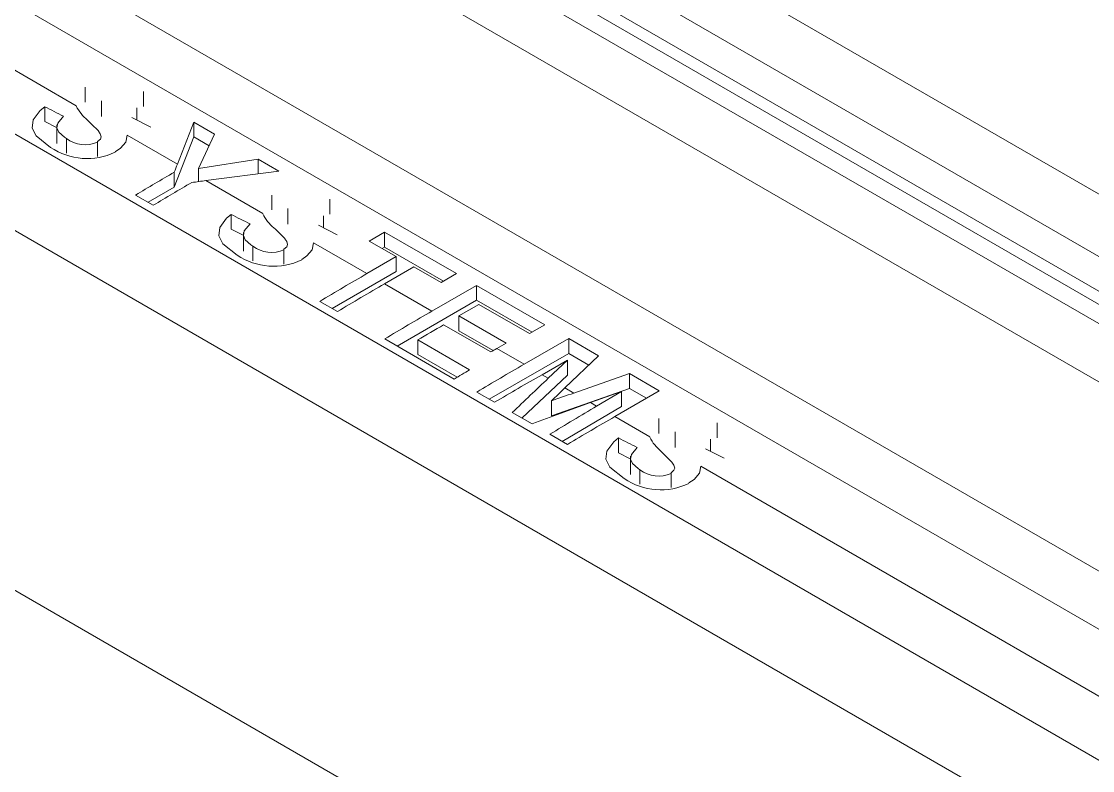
# Model space of a CAD drawing. Header units: inches. Extents: x 0.2 to 16.8, y 0.2 to 10.8.
# Drawn here: x 12.644 to 13.527, y 5.483 to 6.1 of the extents above; entities that cross this region are included whole.
import ezdxf

# ---------------------------------------------------------------- set-up
doc = ezdxf.new("R2010")
doc.units = ezdxf.units.IN
doc.header["$MEASUREMENT"] = 0

msp = doc.modelspace()

# ---------------------------------------------------------------- linework, layer by layer
at = {"color": 7, "linetype": 'Continuous', "lineweight": 0}
for p, q in [((11.20412, 7.30143), (14.15928, 5.59546)), ((14.07364, 5.59346), (11.24521, 7.22628)), ((11.24521, 7.19769), (14.07364, 5.56488)), ((11.25156, 7.16747), (14.07999, 5.53466)), ((14.05878, 5.49878), (11.23036, 7.13159)), ((11.22581, 6.97865), (14.05424, 5.34583)), ((14.03304, 5.30995), (11.20461, 6.94277)), ((11.11162, 6.88848), (13.94004, 5.25566)), ((13.90553, 5.19635), (11.07711, 6.82916)), ((12.6895, 6.03039), (12.6126, 6.07478)), ((12.77289, 5.98225), (12.73139, 6.0062)), ((12.84315, 5.94169), (12.79639, 5.96868)), ((12.92904, 5.8921), (12.88504, 5.91751)), ((12.98259, 5.86119), (12.94359, 5.8837)), ((13.05844, 5.8174), (13.03594, 5.83039)), ((13.0784, 5.80588), (13.07331, 5.80882)), ((13.09945, 5.79373), (13.09212, 5.79796)), ((13.11826, 5.78287), (13.11317, 5.78581)), ((13.16208, 5.75757), (13.13313, 5.77429)), ((13.98525, 5.28237), (13.20398, 5.73339))]:
    msp.add_line(p, q, dxfattribs=at)
at = {"color": 7, "linetype": 'Continuous', "lineweight": 15}
for p, q in [((11.19346, 7.21692), (14.13844, 5.51681)), ((10.52785, 6.84961), (14.43745, 4.59265)), ((12.69698, 6.03326), (12.69698, 6.04551)), ((12.74484, 6.02977), (12.74484, 6.04201)), ((12.66356, 6.01733), (12.66356, 6.02952)), ((12.71025, 6.03446), (12.71025, 6.02222)), ((12.71028, 6.02156), (12.71028, 6.03381)), ((12.73949, 6.01852), (12.73949, 6.0285)), ((12.75086, 6.01278), (12.73534, 6.02062)), ((12.66356, 6.01733), (12.67327, 6.01243)), ((12.67356, 6.01463), (12.67356, 5.99932)), ((12.77289, 5.98225), (12.78646, 6.01687)), ((12.78646, 6.01687), (12.80348, 6.00704)), ((12.78646, 6.00462), (12.78646, 6.01687)), ((12.68138, 5.99136), (12.68138, 6.00339)), ((12.70698, 5.98864), (12.70698, 6.00081)), ((12.77029, 5.96337), (12.78646, 6.00462)), ((12.78646, 6.00462), (12.79895, 5.99741)), ((12.80348, 6.00704), (12.79019, 5.97872)), ((12.79019, 5.97872), (12.83928, 5.98638)), ((12.83928, 5.98638), (12.8563, 5.97655)), ((12.83928, 5.97432), (12.83928, 5.98638)), ((12.77029, 5.96337), (12.77029, 5.9756)), ((12.79019, 5.96787), (12.79019, 5.97872)), ((12.8563, 5.97655), (12.79639, 5.96868)), ((12.75299, 5.94838), (12.73844, 5.95678)), ((12.74866, 5.95088), (12.77029, 5.96337)), ((12.85063, 5.94457), (12.85063, 5.95681)), ((12.89849, 5.94107), (12.89849, 5.95331)), ((12.81721, 5.92863), (12.81721, 5.94082)), ((12.8639, 5.94576), (12.8639, 5.93352)), ((12.86393, 5.93286), (12.86393, 5.94511)), ((12.89314, 5.92982), (12.89314, 5.9398)), ((12.90451, 5.92408), (12.88899, 5.93192)), ((12.81721, 5.92863), (12.82692, 5.92373)), ((12.82721, 5.92593), (12.82721, 5.91062)), ((12.93089, 5.91893), (12.9435, 5.92621)), ((12.9435, 5.92621), (13.00267, 5.89205)), ((12.9435, 5.91396), (12.9435, 5.92621)), ((12.83503, 5.90266), (12.83503, 5.91469)), ((12.9532, 5.90605), (12.93089, 5.91893)), ((12.9415, 5.91281), (12.9435, 5.91396)), ((12.9435, 5.91396), (12.99206, 5.88593)), ((12.86063, 5.89994), (12.86063, 5.91211)), ((12.92904, 5.8921), (12.9532, 5.90605)), ((12.9532, 5.8938), (12.9532, 5.90605)), ((12.96775, 5.89765), (12.94359, 5.8837)), ((12.99006, 5.88477), (12.96775, 5.89765)), ((12.90037, 5.8633), (12.9532, 5.8938)), ((13.00267, 5.89205), (12.99006, 5.88477)), ((12.98259, 5.86119), (13.01936, 5.88242)), ((13.01936, 5.88242), (13.07562, 5.84994)), ((13.01936, 5.87017), (13.01936, 5.88242)), ((12.9047, 5.8608), (12.89015, 5.8692)), ((12.95391, 5.83239), (13.01936, 5.87017)), ((13.01936, 5.87017), (13.06501, 5.84382)), ((13.0213, 5.86674), (13.00481, 5.85722)), ((13.06301, 5.84266), (13.0213, 5.86674)), ((13.00481, 5.85722), (13.04361, 5.83482)), ((13.00481, 5.84497), (13.00481, 5.85722)), ((13.031, 5.82753), (12.9922, 5.84993)), ((13.00481, 5.84497), (13.033, 5.8287)), ((13.07562, 5.84994), (13.06301, 5.84266)), ((13.00093, 5.80525), (12.94369, 5.83829)), ((12.97085, 5.83742), (13.01354, 5.81278)), ((12.97085, 5.82537), (12.97085, 5.83742)), ((13.04361, 5.83482), (13.03594, 5.83039)), ((13.05844, 5.8174), (13.09521, 5.83863)), ((13.09521, 5.83863), (13.11982, 5.82442)), ((13.09521, 5.82638), (13.09521, 5.83863)), ((12.97085, 5.82537), (13.00327, 5.80666)), ((13.02977, 5.7886), (13.09521, 5.82638)), ((13.11982, 5.82442), (13.09212, 5.79796)), ((13.09521, 5.82638), (13.11183, 5.81679)), ((13.09415, 5.82066), (13.07331, 5.80882)), ((13.0784, 5.80588), (13.09415, 5.82066)), ((13.09415, 5.80841), (13.09415, 5.82066)), ((13.05657, 5.77313), (13.09415, 5.80841)), ((13.09945, 5.79373), (13.14529, 5.80972)), ((13.14529, 5.80972), (13.1699, 5.79551)), ((13.14529, 5.79747), (13.14529, 5.80972)), ((13.0341, 5.7861), (13.01955, 5.7945)), ((13.08095, 5.77503), (13.14529, 5.79747)), ((13.13877, 5.7949), (13.11317, 5.78581)), ((13.11826, 5.78287), (13.13877, 5.7949)), ((13.1699, 5.79551), (13.13313, 5.77429)), ((13.13877, 5.78265), (13.13877, 5.7949)), ((13.14529, 5.79747), (13.15929, 5.78939)), ((13.08095, 5.77503), (13.08095, 5.78721)), ((13.08983, 5.75393), (13.13877, 5.78265)), ((13.065, 5.76826), (13.04879, 5.77762)), ((13.16956, 5.76045), (13.16956, 5.77269)), ((13.21743, 5.75695), (13.21743, 5.76919)), ((13.09424, 5.75138), (13.07969, 5.75978)), ((13.13614, 5.74451), (13.13614, 5.75671)), ((13.18284, 5.76165), (13.18284, 5.7494)), ((13.18287, 5.74874), (13.18287, 5.76099)), ((13.21208, 5.7457), (13.21208, 5.75568)), ((13.22344, 5.73996), (13.20792, 5.7478)), ((13.13614, 5.74451), (13.14585, 5.73961)), ((13.14614, 5.74181), (13.14614, 5.7265)), ((13.15397, 5.71854), (13.15397, 5.73057)), ((13.17957, 5.71582), (13.17957, 5.72799))]:
    msp.add_line(p, q, dxfattribs=at)
at = {"color": 7, "linetype": 'Continuous', "lineweight": 15, "flags": 128}
for points in [[(12.66838, 5.99609), (12.65653, 6.00544), (12.65331, 6.01194), (12.65408, 6.01874), (12.65978, 6.02643), (12.66356, 6.02952)], [(12.67908, 6.02169), (12.67428, 6.01595), (12.6736, 6.01217), (12.67516, 6.00848), (12.67978, 6.00438), (12.68138, 6.00339)], [(12.70698, 6.00081), (12.70939, 6.00292), (12.71001, 6.00473), (12.70935, 6.00714), (12.70774, 6.00949)], [(12.73139, 6.0062), (12.73033, 6.00047), (12.72595, 5.99541), (12.72168, 5.9925)], [(12.82203, 5.90739), (12.81018, 5.91674), (12.80696, 5.92324), (12.80773, 5.93004), (12.81343, 5.93773), (12.81721, 5.94082)], [(12.83273, 5.93299), (12.82793, 5.92725), (12.82725, 5.92347), (12.82881, 5.91978), (12.83343, 5.91568), (12.83503, 5.91469)], [(12.86063, 5.91211), (12.86304, 5.91422), (12.86366, 5.91603), (12.863, 5.91844), (12.86139, 5.92079)], [(12.88504, 5.91751), (12.88398, 5.91177), (12.87959, 5.90671), (12.87533, 5.9038)], [(13.14096, 5.72327), (13.12912, 5.73262), (13.12589, 5.73912), (13.12666, 5.74592), (13.13237, 5.75361), (13.13614, 5.75671)], [(13.15166, 5.74887), (13.14687, 5.74313), (13.14619, 5.73935), (13.14774, 5.73566), (13.15237, 5.73156), (13.15397, 5.73057)], [(13.17957, 5.72799), (13.18197, 5.73011), (13.1826, 5.73191), (13.18194, 5.73432), (13.18032, 5.73668)], [(13.20398, 5.73339), (13.20292, 5.72765), (13.19853, 5.72259), (13.19427, 5.71968)]]:
    msp.add_lwpolyline(points, dxfattribs=at)
at = {"color": 7, "linetype": 'Continuous', "lineweight": 15}
for centre, radius, start, end in [((12.72056, 6.04531), 0.03456, 206.01486, 230.88041), ((12.52814, 5.8377), 0.24858, 43.7399, 46.65971), ((12.69671, 6.02319), 0.02504, 232.26385, 294.21955), ((12.69855, 6.04061), 0.05379, 235.87574, 295.46926), ((14.09657, 3.69486), 2.63834, 120.17874, 120.98199), ((14.111, 3.68667), 2.6381, 120.18135, 120.98201), ((12.8742, 5.95661), 0.03456, 206.01485, 230.88038), ((12.68177, 5.74898), 0.24861, 43.74007, 46.65957), ((12.85036, 5.93449), 0.02504, 232.2637, 294.21969), ((12.8522, 5.95191), 0.05379, 235.87574, 295.46925), ((14.24483, 3.6131), 2.63157, 120.00021, 120.98287), ((14.25938, 3.6047), 2.63157, 120.00021, 120.98287), ((14.29838, 3.58219), 2.63157, 120.00021, 120.98287), ((14.30937, 3.57989), 2.62451, 120.12418, 120.66429), ((14.35564, 3.54444), 2.63955, 119.99834, 120.12225), ((14.37423, 3.5384), 2.63157, 120.00021, 120.98287), ((14.37164, 3.52221), 2.66292, 120.66417, 120.98012), ((14.44892, 3.49529), 2.63157, 120.00021, 120.98287), ((13.19314, 5.77249), 0.03456, 206.01485, 230.88053), ((13.00073, 5.56489), 0.24858, 43.73983, 46.65967), ((13.16929, 5.75038), 0.02504, 232.2638, 294.21958), ((13.17114, 5.7678), 0.05379, 235.87572, 295.46931)]:
    msp.add_arc(centre, radius, start, end, dxfattribs=at)
for centre, major_axis, ratio, start_param, end_param in [((12.88229, 3.67361), (31.0995, -15.7746), 0.057452, 1.606461, 1.60696), ((12.77289, 3.73676), (0.47021, 2.89592), 0.187228, 0.714409, 0.718033), ((12.79639, 3.7232), (3.12093, 0.79719), 0.685707, 1.397403, 1.401082), ((13.03594, 3.58491), (31.0995, -15.7746), 0.057452, 1.606461, 1.60696), ((13.07331, 3.56333), (1.39181, 2.37184), 0.582063, 0.789455, 0.809456), ((13.0784, 3.56039), (0.96815, 2.60803), 0.429684, 0.712527, 0.732529), ((13.09212, 3.55247), (0.95631, 2.61459), 0.424388, 0.711332, 0.718962), ((13.09945, 3.54824), (2.01217, 1.95428), 0.691865, 0.979138, 0.986769), ((13.11317, 3.54032), (1.98681, 1.97423), 0.689293, 0.970259, 0.99026), ((13.11826, 3.53738), (1.35822, 2.39123), 0.572661, 0.781312, 0.801313), ((13.35488, 3.40079), (31.0995, -15.7746), 0.057452, 1.606461, 1.60696)]:
    msp.add_ellipse(centre, major_axis=major_axis, ratio=ratio, start_param=start_param, end_param=end_param, dxfattribs=at)

doc.saveas('drawing.dxf')
